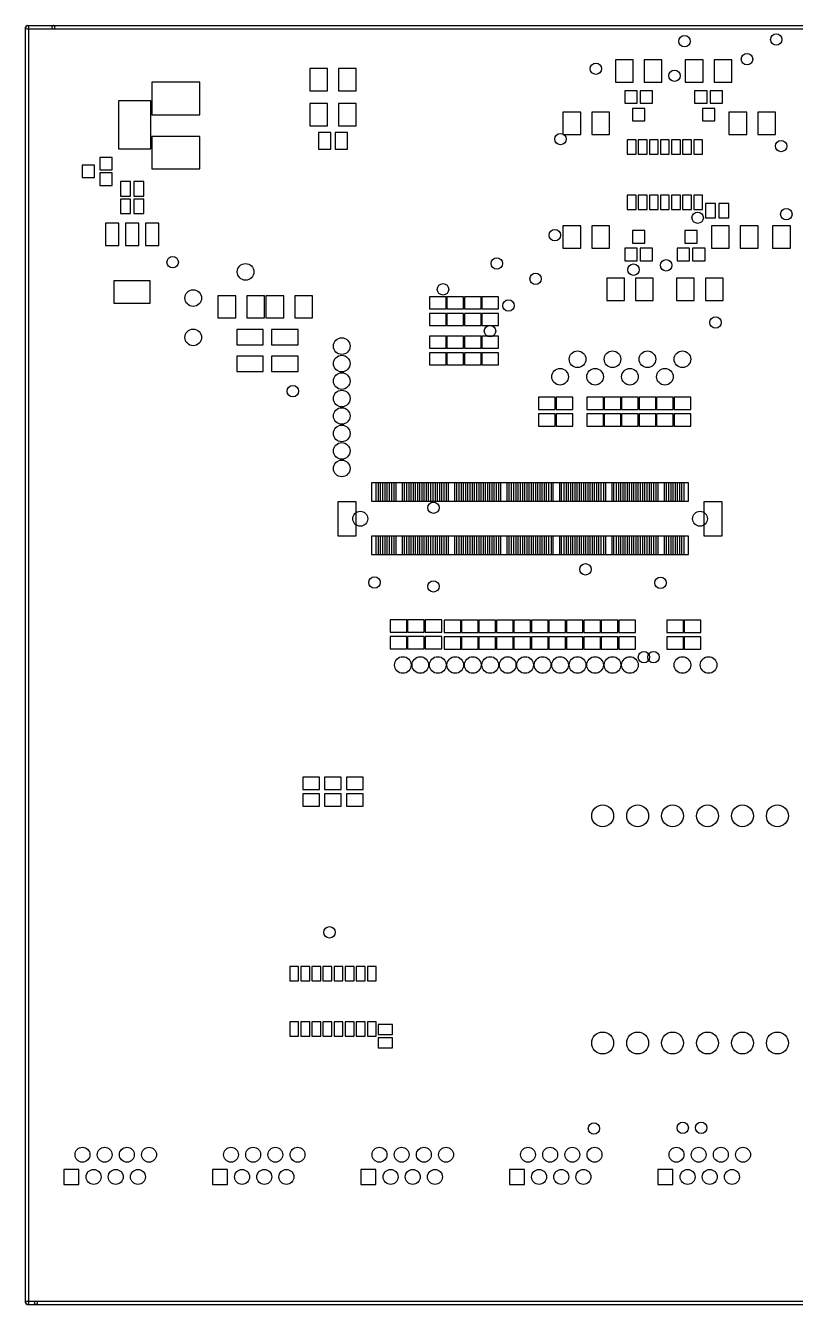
# Model space of a CAD drawing. Extents: x 25909 to 94169, y 14485 to 72115.
# Drawn here: x 25909 to 60608, y 14485 to 72115 of the extents above; entities that cross this region are included whole.
import ezdxf

# ---------------------------------------------------------------- set-up
doc = ezdxf.new("R2010")
doc.units = 0
doc.layers.add('BLACK', color=1, linetype='CONTINUOUS')

msp = doc.modelspace()

# ---------------------------------------------------------------- linework, layer by layer
at = {"layer": 'BLACK'}
for p, q in [((25909, 14560), (25909, 72040)), ((25984, 72115), (27164, 72115)), ((26059, 14560), (26059, 72040)), ((27165, 72115), (94093, 72115)), ((25984, 71965), (27164, 71965)), ((27165, 71965), (94093, 71965)), ((52493, 70572), (52493, 69572)), ((53293, 70572), (52493, 70572)), ((53293, 69572), (53293, 70572)), ((53793, 70572), (53793, 69572)), ((54593, 70572), (53793, 70572)), ((54593, 69572), (54593, 70572)), ((55643, 70572), (55643, 69572)), ((56443, 70572), (55643, 70572)), ((56443, 69572), (56443, 70572)), ((56943, 70572), (56943, 69572)), ((57743, 70572), (56943, 70572)), ((57743, 69572), (57743, 70572)), ((38714, 70178), (38714, 69178)), ((39514, 70178), (38714, 70178)), ((39514, 69178), (39514, 70178)), ((40014, 70178), (40014, 69178)), ((40814, 70178), (40014, 70178)), ((40814, 69178), (40814, 70178)), ((33761, 69558), (31593, 69558)), ((31593, 69558), (31593, 68098)), ((33761, 68098), (33761, 69558)), ((38714, 69178), (39514, 69178)), ((40014, 69178), (40814, 69178)), ((52493, 69572), (53293, 69572)), ((52913, 69177), (52913, 68617)), ((53473, 69177), (52913, 69177)), ((53473, 68617), (53473, 69177)), ((53613, 69177), (53613, 68617)), ((54173, 69177), (53613, 69177)), ((53793, 69572), (54593, 69572)), ((54173, 68617), (54173, 69177)), ((55643, 69572), (56443, 69572)), ((56063, 69177), (56063, 68617)), ((56623, 69177), (56063, 69177)), ((56623, 68617), (56623, 69177)), ((56763, 69177), (56763, 68617)), ((57323, 69177), (56763, 69177)), ((56943, 69572), (57743, 69572)), ((57323, 68617), (57323, 69177)), ((31557, 68730), (30097, 68730)), ((30097, 68730), (30097, 66562)), ((31557, 66562), (31557, 68730)), ((38714, 68603), (38714, 67603)), ((39514, 68603), (38714, 68603)), ((39514, 67603), (39514, 68603)), ((40014, 68603), (40014, 67603)), ((40814, 68603), (40014, 68603)), ((40814, 67603), (40814, 68603)), ((52913, 68617), (53473, 68617)), ((53613, 68617), (54173, 68617)), ((56063, 68617), (56623, 68617)), ((56763, 68617), (57323, 68617)), ((31593, 68098), (33761, 68098)), ((50931, 68209), (50131, 68209)), ((50131, 68209), (50131, 67209)), ((50931, 67209), (50931, 68209)), ((52231, 68209), (51431, 68209)), ((51431, 68209), (51431, 67209)), ((52231, 67209), (52231, 68209)), ((53263, 68377), (53263, 67817)), ((53823, 68377), (53263, 68377)), ((53823, 67817), (53823, 68377)), ((56413, 68377), (56413, 67817)), ((56973, 68377), (56413, 68377)), ((56973, 67817), (56973, 68377)), ((57611, 68209), (57611, 67209)), ((58411, 68209), (57611, 68209)), ((58411, 67209), (58411, 68209)), ((58911, 68209), (58911, 67209)), ((59711, 68209), (58911, 68209)), ((59711, 67209), (59711, 68209)), ((38714, 67603), (39514, 67603)), ((40014, 67603), (40814, 67603)), ((53263, 67817), (53823, 67817)), ((56413, 67817), (56973, 67817)), ((33761, 67117), (31593, 67117)), ((31593, 67117), (31593, 65657)), ((33761, 65657), (33761, 67117)), ((39114, 67297), (39114, 66547)), ((39664, 67297), (39114, 67297)), ((39664, 66547), (39664, 67297)), ((39864, 67297), (39864, 66547)), ((40414, 67297), (39864, 67297)), ((40414, 66547), (40414, 67297)), ((50131, 67209), (50931, 67209)), ((51431, 67209), (52231, 67209)), ((53424, 66972), (53024, 66972)), ((53024, 66972), (53024, 66322)), ((53424, 66322), (53424, 66972)), ((53924, 66972), (53524, 66972)), ((53524, 66972), (53524, 66322)), ((53924, 66322), (53924, 66972)), ((54424, 66972), (54024, 66972)), ((54024, 66972), (54024, 66322)), ((54424, 66322), (54424, 66972)), ((54924, 66972), (54524, 66972)), ((54524, 66972), (54524, 66322)), ((54924, 66322), (54924, 66972)), ((55424, 66972), (55024, 66972)), ((55024, 66972), (55024, 66322)), ((55424, 66322), (55424, 66972)), ((55924, 66972), (55524, 66972)), ((55524, 66972), (55524, 66322)), ((55924, 66322), (55924, 66972)), ((56424, 66972), (56024, 66972)), ((56024, 66972), (56024, 66322)), ((56424, 66322), (56424, 66972)), ((57611, 67209), (58411, 67209)), ((58911, 67209), (59711, 67209)), ((30097, 66562), (31557, 66562)), ((39114, 66547), (39664, 66547)), ((39864, 66547), (40414, 66547)), ((53024, 66322), (53424, 66322)), ((53524, 66322), (53924, 66322)), ((54024, 66322), (54424, 66322)), ((54524, 66322), (54924, 66322)), ((55024, 66322), (55424, 66322)), ((55524, 66322), (55924, 66322)), ((56024, 66322), (56424, 66322)), ((29014, 65824), (28454, 65824)), ((28454, 65824), (28454, 65264)), ((29014, 65264), (29014, 65824)), ((29814, 66174), (29254, 66174)), ((29254, 66174), (29254, 65614)), ((29814, 65614), (29814, 66174)), ((28454, 65264), (29014, 65264)), ((29254, 65614), (29814, 65614)), ((29814, 65474), (29254, 65474)), ((29254, 65474), (29254, 64914)), ((29814, 64914), (29814, 65474)), ((31593, 65657), (33761, 65657)), ((29254, 64914), (29814, 64914)), ((30184, 65082), (30184, 64432)), ((30634, 65082), (30184, 65082)), ((30634, 64432), (30634, 65082)), ((30784, 65082), (30784, 64432)), ((31234, 65082), (30784, 65082)), ((31234, 64432), (31234, 65082)), ((30184, 64432), (30634, 64432)), ((30184, 64294), (30184, 63644)), ((30634, 64294), (30184, 64294)), ((30634, 63644), (30634, 64294)), ((30784, 64432), (31234, 64432)), ((30784, 64294), (30784, 63644)), ((31234, 64294), (30784, 64294)), ((31234, 63644), (31234, 64294)), ((53424, 64472), (53024, 64472)), ((53024, 64472), (53024, 63822)), ((53424, 63822), (53424, 64472)), ((53924, 64472), (53524, 64472)), ((53524, 64472), (53524, 63822)), ((53924, 63822), (53924, 64472)), ((54424, 64472), (54024, 64472)), ((54024, 64472), (54024, 63822)), ((54424, 63822), (54424, 64472)), ((54924, 64472), (54524, 64472)), ((54524, 64472), (54524, 63822)), ((54924, 63822), (54924, 64472)), ((55424, 64472), (55024, 64472)), ((55024, 64472), (55024, 63822)), ((55424, 63822), (55424, 64472)), ((55924, 64472), (55524, 64472)), ((55524, 64472), (55524, 63822)), ((55924, 63822), (55924, 64472)), ((56424, 64472), (56024, 64472)), ((56024, 64472), (56024, 63822)), ((56424, 63822), (56424, 64472)), ((57011, 64097), (56561, 64097)), ((56561, 64097), (56561, 63447)), ((57011, 63447), (57011, 64097)), ((57611, 64097), (57161, 64097)), ((57161, 64097), (57161, 63447)), ((57611, 63447), (57611, 64097)), ((30184, 63644), (30634, 63644)), ((30784, 63644), (31234, 63644)), ((53024, 63822), (53424, 63822)), ((53524, 63822), (53924, 63822)), ((54024, 63822), (54424, 63822)), ((54524, 63822), (54924, 63822)), ((55024, 63822), (55424, 63822)), ((55524, 63822), (55924, 63822)), ((56024, 63822), (56424, 63822)), ((56561, 63447), (57011, 63447)), ((57161, 63447), (57611, 63447)), ((30109, 63210), (29509, 63210)), ((29509, 63210), (29509, 62210)), ((30109, 62210), (30109, 63210)), ((31009, 63210), (30409, 63210)), ((30409, 63210), (30409, 62210)), ((31009, 62210), (31009, 63210)), ((31909, 63210), (31309, 63210)), ((31309, 63210), (31309, 62210)), ((31909, 62210), (31909, 63210)), ((50931, 63091), (50131, 63091)), ((50131, 63091), (50131, 62091)), ((50931, 62091), (50931, 63091)), ((52231, 63091), (51431, 63091)), ((51431, 63091), (51431, 62091)), ((52231, 62091), (52231, 63091)), ((53822, 62877), (53262, 62877)), ((53262, 62877), (53262, 62317)), ((53822, 62317), (53822, 62877)), ((56185, 62877), (55625, 62877)), ((55625, 62877), (55625, 62317)), ((56185, 62317), (56185, 62877)), ((56824, 63091), (56824, 62091)), ((57624, 63091), (56824, 63091)), ((57624, 62091), (57624, 63091)), ((58124, 63091), (58124, 62091)), ((58924, 63091), (58124, 63091)), ((58924, 62091), (58924, 63091)), ((60380, 63091), (59580, 63091)), ((59580, 63091), (59580, 62091)), ((60380, 62091), (60380, 63091)), ((53262, 62317), (53822, 62317)), ((55625, 62317), (56185, 62317)), ((29509, 62210), (30109, 62210)), ((30409, 62210), (31009, 62210)), ((31309, 62210), (31909, 62210)), ((50131, 62091), (50931, 62091)), ((51431, 62091), (52231, 62091)), ((53472, 62077), (52912, 62077)), ((52912, 62077), (52912, 61517)), ((53472, 61517), (53472, 62077)), ((54172, 62077), (53612, 62077)), ((53612, 62077), (53612, 61517)), ((54172, 61517), (54172, 62077)), ((55835, 62077), (55275, 62077)), ((55275, 62077), (55275, 61517)), ((55835, 61517), (55835, 62077)), ((56535, 62077), (55975, 62077)), ((55975, 62077), (55975, 61517)), ((56535, 61517), (56535, 62077)), ((56824, 62091), (57624, 62091)), ((58124, 62091), (58924, 62091)), ((59580, 62091), (60380, 62091)), ((52912, 61517), (53472, 61517)), ((53612, 61517), (54172, 61517)), ((55275, 61517), (55835, 61517)), ((55975, 61517), (56535, 61517)), ((31529, 60610), (29889, 60610)), ((29889, 60610), (29889, 59610)), ((31529, 59610), (31529, 60610)), ((52900, 60729), (52100, 60729)), ((52100, 60729), (52100, 59729)), ((52900, 59729), (52900, 60729)), ((54200, 60729), (53400, 60729)), ((53400, 60729), (53400, 59729)), ((54200, 59729), (54200, 60729)), ((56049, 60729), (55249, 60729)), ((55249, 60729), (55249, 59729)), ((56049, 59729), (56049, 60729)), ((57349, 60729), (56549, 60729)), ((56549, 60729), (56549, 59729)), ((57349, 59729), (57349, 60729)), ((34580, 59942), (34580, 58942)), ((35380, 59942), (34580, 59942)), ((35380, 58942), (35380, 59942)), ((35880, 59942), (35880, 58942)), ((36680, 59942), (35880, 59942)), ((36680, 58942), (36680, 59942)), ((37545, 59942), (36745, 59942)), ((36745, 59942), (36745, 58942)), ((37545, 58942), (37545, 59942)), ((38845, 59942), (38045, 59942)), ((38045, 59942), (38045, 58942)), ((38845, 58942), (38845, 59942)), ((29889, 59610), (31529, 59610)), ((44863, 59895), (44113, 59895)), ((44113, 59895), (44113, 59345)), ((44863, 59345), (44863, 59895)), ((45651, 59895), (44901, 59895)), ((44901, 59895), (44901, 59345)), ((45651, 59345), (45651, 59895)), ((46438, 59895), (45688, 59895)), ((45688, 59895), (45688, 59345)), ((46438, 59345), (46438, 59895)), ((47225, 59896), (46475, 59896)), ((46475, 59896), (46475, 59346)), ((47225, 59346), (47225, 59896)), ((52100, 59729), (52900, 59729)), ((53400, 59729), (54200, 59729)), ((55249, 59729), (56049, 59729)), ((56549, 59729), (57349, 59729)), ((34580, 58942), (35380, 58942)), ((35880, 58942), (36680, 58942)), ((36745, 58942), (37545, 58942)), ((38045, 58942), (38845, 58942)), ((44113, 59345), (44863, 59345)), ((44863, 59145), (44113, 59145)), ((44113, 59145), (44113, 58595)), ((44863, 58595), (44863, 59145)), ((44901, 59345), (45651, 59345)), ((45651, 59145), (44901, 59145)), ((44901, 59145), (44901, 58595)), ((45651, 58595), (45651, 59145)), ((45688, 59345), (46438, 59345)), ((46438, 59145), (45688, 59145)), ((45688, 59145), (45688, 58595)), ((46438, 58595), (46438, 59145)), ((46475, 59346), (47225, 59346)), ((47225, 59146), (46475, 59146)), ((46475, 59146), (46475, 58596)), ((47225, 58596), (47225, 59146)), ((36624, 58423), (35424, 58423)), ((35424, 58423), (35424, 57723)), ((36624, 57723), (36624, 58423)), ((38198, 58423), (36998, 58423)), ((36998, 58423), (36998, 57723)), ((38198, 57723), (38198, 58423)), ((44113, 58595), (44863, 58595)), ((44901, 58595), (45651, 58595)), ((45688, 58595), (46438, 58595)), ((46475, 58596), (47225, 58596)), ((35424, 57723), (36624, 57723)), ((36998, 57723), (38198, 57723)), ((44863, 58123), (44113, 58123)), ((44113, 58123), (44113, 57573)), ((44863, 57573), (44863, 58123)), ((45651, 58123), (44901, 58123)), ((44901, 58123), (44901, 57573)), ((45651, 57573), (45651, 58123)), ((46438, 58123), (45688, 58123)), ((45688, 58123), (45688, 57573)), ((46438, 57573), (46438, 58123)), ((47225, 58123), (46475, 58123)), ((46475, 58123), (46475, 57573)), ((47225, 57573), (47225, 58123)), ((36624, 57223), (35424, 57223)), ((35424, 57223), (35424, 56523)), ((36624, 56523), (36624, 57223)), ((38198, 57223), (36998, 57223)), ((36998, 57223), (36998, 56523)), ((38198, 56523), (38198, 57223)), ((44113, 57573), (44863, 57573)), ((44863, 57373), (44113, 57373)), ((44113, 57373), (44113, 56823)), ((44863, 56823), (44863, 57373)), ((44901, 57573), (45651, 57573)), ((45651, 57373), (44901, 57373)), ((44901, 57373), (44901, 56823)), ((45651, 56823), (45651, 57373)), ((45688, 57573), (46438, 57573)), ((46438, 57373), (45688, 57373)), ((45688, 57373), (45688, 56823)), ((46438, 56823), (46438, 57373)), ((46475, 57573), (47225, 57573)), ((47225, 57373), (46475, 57373)), ((46475, 57373), (46475, 56823)), ((47225, 56823), (47225, 57373)), ((35424, 56523), (36624, 56523)), ((36998, 56523), (38198, 56523)), ((44113, 56823), (44863, 56823)), ((44901, 56823), (45651, 56823)), ((45688, 56823), (46438, 56823)), ((46475, 56823), (47225, 56823)), ((49784, 55367), (49034, 55367)), ((49034, 55367), (49034, 54817)), ((49784, 54817), (49784, 55367)), ((50572, 55367), (49822, 55367)), ((49822, 55367), (49822, 54817)), ((50572, 54817), (50572, 55367)), ((51950, 55367), (51200, 55367)), ((51200, 55367), (51200, 54817)), ((51950, 54817), (51950, 55367)), ((52737, 55367), (51987, 55367)), ((51987, 55367), (51987, 54817)), ((52737, 54817), (52737, 55367)), ((53525, 55367), (52775, 55367)), ((52775, 55367), (52775, 54817)), ((53525, 54817), (53525, 55367)), ((54312, 55367), (53562, 55367)), ((53562, 55367), (53562, 54817)), ((54312, 54817), (54312, 55367)), ((55099, 55367), (54349, 55367)), ((54349, 55367), (54349, 54817)), ((55099, 54817), (55099, 55367)), ((55887, 55367), (55137, 55367)), ((55137, 55367), (55137, 54817)), ((55887, 54817), (55887, 55367)), ((49034, 54817), (49784, 54817)), ((49822, 54817), (50572, 54817)), ((51200, 54817), (51950, 54817)), ((51987, 54817), (52737, 54817)), ((52775, 54817), (53525, 54817)), ((53562, 54817), (54312, 54817)), ((54349, 54817), (55099, 54817)), ((55137, 54817), (55887, 54817)), ((49784, 54617), (49034, 54617)), ((49034, 54617), (49034, 54067)), ((49784, 54067), (49784, 54617)), ((50572, 54617), (49822, 54617)), ((49822, 54617), (49822, 54067)), ((50572, 54067), (50572, 54617)), ((51950, 54617), (51200, 54617)), ((51200, 54617), (51200, 54067)), ((51950, 54067), (51950, 54617)), ((52737, 54617), (51987, 54617)), ((51987, 54617), (51987, 54067)), ((52737, 54067), (52737, 54617)), ((53525, 54617), (52775, 54617)), ((52775, 54617), (52775, 54067)), ((53525, 54067), (53525, 54617)), ((54312, 54617), (53562, 54617)), ((53562, 54617), (53562, 54067)), ((54312, 54067), (54312, 54617)), ((55099, 54617), (54349, 54617)), ((54349, 54617), (54349, 54067)), ((55099, 54067), (55099, 54617)), ((55887, 54617), (55137, 54617)), ((55137, 54617), (55137, 54067)), ((55887, 54067), (55887, 54617)), ((49034, 54067), (49784, 54067)), ((49822, 54067), (50572, 54067)), ((51200, 54067), (51950, 54067)), ((51987, 54067), (52737, 54067)), ((52775, 54067), (53525, 54067)), ((53562, 54067), (54312, 54067)), ((54349, 54067), (55099, 54067)), ((55137, 54067), (55887, 54067)), ((41503, 51507), (41503, 50677)), ((41819, 51507), (41503, 51507)), ((41700, 51507), (41700, 50677)), ((42016, 51507), (41700, 51507)), ((41819, 50677), (41819, 51507)), ((41897, 51507), (41897, 50677)), ((42213, 51507), (41897, 51507)), ((42016, 50677), (42016, 51507)), ((42094, 51507), (42094, 50677)), ((42410, 51507), (42094, 51507)), ((42213, 50677), (42213, 51507)), ((42290, 51507), (42290, 50677)), ((42606, 51507), (42290, 51507)), ((42410, 50677), (42410, 51507)), ((42506, 51507), (42506, 50677)), ((42982, 51507), (42506, 51507)), ((42606, 50677), (42606, 51507)), ((42881, 51507), (42881, 50677)), ((43197, 51507), (42881, 51507)), ((42982, 50677), (42982, 51507)), ((43078, 51507), (43078, 50677)), ((43394, 51507), (43078, 51507)), ((43197, 50677), (43197, 51507)), ((43275, 51507), (43275, 50677)), ((43591, 51507), (43275, 51507)), ((43394, 50677), (43394, 51507)), ((43472, 51507), (43472, 50677)), ((43788, 51507), (43472, 51507)), ((43591, 50677), (43591, 51507)), ((43668, 51507), (43668, 50677)), ((43984, 51507), (43668, 51507)), ((43788, 50677), (43788, 51507)), ((43865, 51507), (43865, 50677)), ((44181, 51507), (43865, 51507)), ((43984, 50677), (43984, 51507)), ((44062, 51507), (44062, 50677)), ((44378, 51507), (44062, 51507)), ((44181, 50677), (44181, 51507)), ((44259, 51507), (44259, 50677)), ((44575, 51507), (44259, 51507)), ((44378, 50677), (44378, 51507)), ((44456, 51507), (44456, 50677)), ((44772, 51507), (44456, 51507)), ((44575, 50677), (44575, 51507)), ((44653, 51507), (44653, 50677)), ((44969, 51507), (44653, 51507)), ((44772, 50677), (44772, 51507)), ((44868, 51507), (44868, 50677)), ((45344, 51507), (44868, 51507)), ((44969, 50677), (44969, 51507)), ((45243, 51507), (45243, 50677)), ((45559, 51507), (45243, 51507)), ((45344, 50677), (45344, 51507)), ((45440, 51507), (45440, 50677)), ((45756, 51507), (45440, 51507)), ((45559, 50677), (45559, 51507)), ((45637, 51507), (45637, 50677)), ((45953, 51507), (45637, 51507)), ((45756, 50677), (45756, 51507)), ((45834, 51507), (45834, 50677)), ((46150, 51507), (45834, 51507)), ((45953, 50677), (45953, 51507)), ((46031, 51507), (46031, 50677)), ((46347, 51507), (46031, 51507)), ((46150, 50677), (46150, 51507)), ((46227, 51507), (46227, 50677)), ((46543, 51507), (46227, 51507)), ((46347, 50677), (46347, 51507)), ((46424, 51507), (46424, 50677)), ((46740, 51507), (46424, 51507)), ((46543, 50677), (46543, 51507)), ((46621, 51507), (46621, 50677)), ((46937, 51507), (46621, 51507)), ((46740, 50677), (46740, 51507)), ((46818, 51507), (46818, 50677)), ((47134, 51507), (46818, 51507)), ((46937, 50677), (46937, 51507)), ((47015, 51507), (47015, 50677)), ((47331, 51507), (47015, 51507)), ((47134, 50677), (47134, 51507)), ((47230, 51507), (47230, 50677)), ((47706, 51507), (47230, 51507)), ((47331, 50677), (47331, 51507)), ((47605, 51507), (47605, 50677)), ((47921, 51507), (47605, 51507)), ((47706, 50677), (47706, 51507)), ((47802, 51507), (47802, 50677)), ((48118, 51507), (47802, 51507)), ((47921, 50677), (47921, 51507)), ((47999, 51507), (47999, 50677)), ((48315, 51507), (47999, 51507)), ((48118, 50677), (48118, 51507)), ((48196, 51507), (48196, 50677)), ((48512, 51507), (48196, 51507)), ((48315, 50677), (48315, 51507)), ((48393, 51507), (48393, 50677)), ((48709, 51507), (48393, 51507)), ((48512, 50677), (48512, 51507)), ((48590, 51507), (48590, 50677)), ((48906, 51507), (48590, 51507)), ((48709, 50677), (48709, 51507)), ((48786, 51507), (48786, 50677)), ((49102, 51507), (48786, 51507)), ((48906, 50677), (48906, 51507)), ((48983, 51507), (48983, 50677)), ((49299, 51507), (48983, 51507)), ((49102, 50677), (49102, 51507)), ((49180, 51507), (49180, 50677)), ((49496, 51507), (49180, 51507)), ((49299, 50677), (49299, 51507)), ((49377, 51507), (49377, 50677)), ((49693, 51507), (49377, 51507)), ((49496, 50677), (49496, 51507)), ((49592, 51507), (49592, 50677)), ((50068, 51507), (49592, 51507)), ((49693, 50677), (49693, 51507)), ((49968, 51507), (49968, 50677)), ((50284, 51507), (49968, 51507)), ((50068, 50677), (50068, 51507)), ((50164, 51507), (50164, 50677)), ((50480, 51507), (50164, 51507)), ((50284, 50677), (50284, 51507)), ((50361, 51507), (50361, 50677)), ((50677, 51507), (50361, 51507)), ((50480, 50677), (50480, 51507)), ((50558, 51507), (50558, 50677)), ((50874, 51507), (50558, 51507)), ((50677, 50677), (50677, 51507)), ((50755, 51507), (50755, 50677)), ((51071, 51507), (50755, 51507)), ((50874, 50677), (50874, 51507)), ((50952, 51507), (50952, 50677)), ((51268, 51507), (50952, 51507)), ((51071, 50677), (51071, 51507)), ((51149, 51507), (51149, 50677)), ((51465, 51507), (51149, 51507)), ((51268, 50677), (51268, 51507)), ((51346, 51507), (51346, 50677)), ((51662, 51507), (51346, 51507)), ((51465, 50677), (51465, 51507)), ((51542, 51507), (51542, 50677)), ((51858, 51507), (51542, 51507)), ((51662, 50677), (51662, 51507)), ((51739, 51507), (51739, 50677)), ((52055, 51507), (51739, 51507)), ((51858, 50677), (51858, 51507)), ((51954, 51507), (51954, 50677)), ((52430, 51507), (51954, 51507)), ((52055, 50677), (52055, 51507)), ((52330, 51507), (52330, 50677)), ((52646, 51507), (52330, 51507)), ((52430, 50677), (52430, 51507)), ((52527, 51507), (52527, 50677)), ((52843, 51507), (52527, 51507)), ((52646, 50677), (52646, 51507)), ((52723, 51507), (52723, 50677)), ((53039, 51507), (52723, 51507)), ((52843, 50677), (52843, 51507)), ((52920, 51507), (52920, 50677)), ((53236, 51507), (52920, 51507)), ((53039, 50677), (53039, 51507)), ((53117, 51507), (53117, 50677)), ((53433, 51507), (53117, 51507)), ((53236, 50677), (53236, 51507)), ((53314, 51507), (53314, 50677)), ((53630, 51507), (53314, 51507)), ((53433, 50677), (53433, 51507)), ((53511, 51507), (53511, 50677)), ((53827, 51507), (53511, 51507)), ((53630, 50677), (53630, 51507)), ((53708, 51507), (53708, 50677)), ((54024, 51507), (53708, 51507)), ((53827, 50677), (53827, 51507)), ((53905, 51507), (53905, 50677)), ((54221, 51507), (53905, 51507)), ((54024, 50677), (54024, 51507)), ((54101, 51507), (54101, 50677)), ((54417, 51507), (54101, 51507)), ((54221, 50677), (54221, 51507)), ((54317, 51507), (54317, 50677)), ((54793, 51507), (54317, 51507)), ((54417, 50677), (54417, 51507)), ((54692, 51507), (54692, 50677)), ((55008, 51507), (54692, 51507)), ((54793, 50677), (54793, 51507)), ((54889, 51507), (54889, 50677)), ((55205, 51507), (54889, 51507)), ((55008, 50677), (55008, 51507)), ((55086, 51507), (55086, 50677)), ((55402, 51507), (55086, 51507)), ((55205, 50677), (55205, 51507)), ((55283, 51507), (55283, 50677)), ((55599, 51507), (55283, 51507)), ((55402, 50677), (55402, 51507)), ((55479, 51507), (55479, 50677)), ((55795, 51507), (55479, 51507)), ((55599, 50677), (55599, 51507)), ((55795, 50677), (55795, 51507)), ((39986, 50660), (39986, 49122)), ((40816, 50660), (39986, 50660)), ((40816, 49122), (40816, 50660)), ((41503, 50677), (41819, 50677)), ((41700, 50677), (42016, 50677)), ((41897, 50677), (42213, 50677)), ((42094, 50677), (42410, 50677)), ((42290, 50677), (42606, 50677)), ((42506, 50677), (42982, 50677)), ((42881, 50677), (43197, 50677)), ((43078, 50677), (43394, 50677)), ((43275, 50677), (43591, 50677)), ((43472, 50677), (43788, 50677)), ((43668, 50677), (43984, 50677)), ((43865, 50677), (44181, 50677)), ((44062, 50677), (44378, 50677)), ((44259, 50677), (44575, 50677)), ((44456, 50677), (44772, 50677)), ((44653, 50677), (44969, 50677)), ((44868, 50677), (45344, 50677)), ((45243, 50677), (45559, 50677)), ((45440, 50677), (45756, 50677)), ((45637, 50677), (45953, 50677)), ((45834, 50677), (46150, 50677)), ((46031, 50677), (46347, 50677)), ((46227, 50677), (46543, 50677)), ((46424, 50677), (46740, 50677)), ((46621, 50677), (46937, 50677)), ((46818, 50677), (47134, 50677)), ((47015, 50677), (47331, 50677)), ((47230, 50677), (47706, 50677)), ((47605, 50677), (47921, 50677)), ((47802, 50677), (48118, 50677)), ((47999, 50677), (48315, 50677)), ((48196, 50677), (48512, 50677)), ((48393, 50677), (48709, 50677)), ((48590, 50677), (48906, 50677)), ((48786, 50677), (49102, 50677)), ((48983, 50677), (49299, 50677)), ((49180, 50677), (49496, 50677)), ((49377, 50677), (49693, 50677)), ((49592, 50677), (50068, 50677)), ((49968, 50677), (50284, 50677)), ((50164, 50677), (50480, 50677)), ((50361, 50677), (50677, 50677)), ((50558, 50677), (50874, 50677)), ((50755, 50677), (51071, 50677)), ((50952, 50677), (51268, 50677)), ((51149, 50677), (51465, 50677)), ((51346, 50677), (51662, 50677)), ((51542, 50677), (51858, 50677)), ((51739, 50677), (52055, 50677)), ((51954, 50677), (52430, 50677)), ((52330, 50677), (52646, 50677)), ((52527, 50677), (52843, 50677)), ((52723, 50677), (53039, 50677)), ((52920, 50677), (53236, 50677)), ((53117, 50677), (53433, 50677)), ((53314, 50677), (53630, 50677)), ((53511, 50677), (53827, 50677)), ((53708, 50677), (54024, 50677)), ((53905, 50677), (54221, 50677)), ((54101, 50677), (54417, 50677)), ((54317, 50677), (54793, 50677)), ((54692, 50677), (55008, 50677)), ((54889, 50677), (55205, 50677)), ((55086, 50677), (55402, 50677)), ((55283, 50677), (55599, 50677)), ((55479, 50677), (55795, 50677)), ((56482, 50660), (56482, 49122)), ((57312, 50660), (56482, 50660)), ((57312, 49122), (57312, 50660)), ((39986, 49122), (40816, 49122)), ((41503, 49105), (41503, 48275)), ((41819, 49105), (41503, 49105)), ((41700, 49105), (41700, 48275)), ((42016, 49105), (41700, 49105)), ((41819, 48275), (41819, 49105)), ((41897, 49105), (41897, 48275)), ((42213, 49105), (41897, 49105)), ((42016, 48275), (42016, 49105)), ((42094, 49105), (42094, 48275)), ((42410, 49105), (42094, 49105)), ((42213, 48275), (42213, 49105)), ((42290, 49105), (42290, 48275)), ((42606, 49105), (42290, 49105)), ((42410, 48275), (42410, 49105)), ((42506, 49105), (42506, 48275)), ((42982, 49105), (42506, 49105)), ((42606, 48275), (42606, 49105)), ((42881, 49105), (42881, 48275)), ((43197, 49105), (42881, 49105)), ((42982, 48275), (42982, 49105)), ((43078, 49105), (43078, 48275)), ((43394, 49105), (43078, 49105)), ((43197, 48275), (43197, 49105)), ((43275, 49105), (43275, 48275)), ((43591, 49105), (43275, 49105)), ((43394, 48275), (43394, 49105)), ((43472, 49105), (43472, 48275)), ((43788, 49105), (43472, 49105)), ((43591, 48275), (43591, 49105)), ((43668, 49105), (43668, 48275)), ((43984, 49105), (43668, 49105)), ((43788, 48275), (43788, 49105)), ((43865, 49105), (43865, 48275)), ((44181, 49105), (43865, 49105)), ((43984, 48275), (43984, 49105)), ((44062, 49105), (44062, 48275)), ((44378, 49105), (44062, 49105)), ((44181, 48275), (44181, 49105)), ((44259, 49105), (44259, 48275)), ((44575, 49105), (44259, 49105)), ((44378, 48275), (44378, 49105)), ((44456, 49105), (44456, 48275)), ((44772, 49105), (44456, 49105)), ((44575, 48275), (44575, 49105)), ((44653, 49105), (44653, 48275)), ((44969, 49105), (44653, 49105)), ((44772, 48275), (44772, 49105)), ((44868, 49105), (44868, 48275)), ((45344, 49105), (44868, 49105)), ((44969, 48275), (44969, 49105)), ((45243, 49105), (45243, 48275)), ((45559, 49105), (45243, 49105)), ((45344, 48275), (45344, 49105)), ((45440, 49105), (45440, 48275)), ((45756, 49105), (45440, 49105)), ((45559, 48275), (45559, 49105)), ((45637, 49105), (45637, 48275)), ((45953, 49105), (45637, 49105)), ((45756, 48275), (45756, 49105)), ((45834, 49105), (45834, 48275)), ((46150, 49105), (45834, 49105)), ((45953, 48275), (45953, 49105)), ((46031, 49105), (46031, 48275)), ((46347, 49105), (46031, 49105)), ((46150, 48275), (46150, 49105)), ((46227, 49105), (46227, 48275)), ((46543, 49105), (46227, 49105)), ((46347, 48275), (46347, 49105)), ((46424, 49105), (46424, 48275)), ((46740, 49105), (46424, 49105)), ((46543, 48275), (46543, 49105)), ((46621, 49105), (46621, 48275)), ((46937, 49105), (46621, 49105)), ((46740, 48275), (46740, 49105)), ((46818, 49105), (46818, 48275)), ((47134, 49105), (46818, 49105)), ((46937, 48275), (46937, 49105)), ((47015, 49105), (47015, 48275)), ((47331, 49105), (47015, 49105)), ((47134, 48275), (47134, 49105)), ((47230, 49105), (47230, 48275)), ((47706, 49105), (47230, 49105)), ((47331, 48275), (47331, 49105)), ((47605, 49105), (47605, 48275)), ((47921, 49105), (47605, 49105)), ((47706, 48275), (47706, 49105)), ((47802, 49105), (47802, 48275)), ((48118, 49105), (47802, 49105)), ((47921, 48275), (47921, 49105)), ((47999, 49105), (47999, 48275)), ((48315, 49105), (47999, 49105)), ((48118, 48275), (48118, 49105)), ((48196, 49105), (48196, 48275)), ((48512, 49105), (48196, 49105)), ((48315, 48275), (48315, 49105)), ((48393, 49105), (48393, 48275)), ((48709, 49105), (48393, 49105)), ((48512, 48275), (48512, 49105)), ((48590, 49105), (48590, 48275)), ((48906, 49105), (48590, 49105)), ((48709, 48275), (48709, 49105)), ((48786, 49105), (48786, 48275)), ((49102, 49105), (48786, 49105)), ((48906, 48275), (48906, 49105)), ((48983, 49105), (48983, 48275)), ((49299, 49105), (48983, 49105)), ((49102, 48275), (49102, 49105)), ((49180, 49105), (49180, 48275)), ((49496, 49105), (49180, 49105)), ((49299, 48275), (49299, 49105)), ((49377, 49105), (49377, 48275)), ((49693, 49105), (49377, 49105)), ((49496, 48275), (49496, 49105)), ((49592, 49105), (49592, 48275)), ((50068, 49105), (49592, 49105)), ((49693, 48275), (49693, 49105)), ((49968, 49105), (49968, 48275)), ((50284, 49105), (49968, 49105)), ((50068, 48275), (50068, 49105)), ((50164, 49105), (50164, 48275)), ((50480, 49105), (50164, 49105)), ((50284, 48275), (50284, 49105)), ((50361, 49105), (50361, 48275)), ((50677, 49105), (50361, 49105)), ((50480, 48275), (50480, 49105)), ((50558, 49105), (50558, 48275)), ((50874, 49105), (50558, 49105)), ((50677, 48275), (50677, 49105)), ((50755, 49105), (50755, 48275)), ((51071, 49105), (50755, 49105)), ((50874, 48275), (50874, 49105)), ((50952, 49105), (50952, 48275)), ((51268, 49105), (50952, 49105)), ((51071, 48275), (51071, 49105)), ((51149, 49105), (51149, 48275)), ((51465, 49105), (51149, 49105)), ((51268, 48275), (51268, 49105)), ((51346, 49105), (51346, 48275)), ((51662, 49105), (51346, 49105)), ((51465, 48275), (51465, 49105)), ((51542, 49105), (51542, 48275)), ((51858, 49105), (51542, 49105)), ((51662, 48275), (51662, 49105)), ((51739, 49105), (51739, 48275)), ((52055, 49105), (51739, 49105)), ((51858, 48275), (51858, 49105)), ((51954, 49105), (51954, 48275)), ((52430, 49105), (51954, 49105)), ((52055, 48275), (52055, 49105)), ((52330, 49105), (52330, 48275)), ((52646, 49105), (52330, 49105)), ((52430, 48275), (52430, 49105)), ((52527, 49105), (52527, 48275)), ((52843, 49105), (52527, 49105)), ((52646, 48275), (52646, 49105)), ((52723, 49105), (52723, 48275)), ((53039, 49105), (52723, 49105)), ((52843, 48275), (52843, 49105)), ((52920, 49105), (52920, 48275)), ((53236, 49105), (52920, 49105)), ((53039, 48275), (53039, 49105)), ((53117, 49105), (53117, 48275)), ((53433, 49105), (53117, 49105)), ((53236, 48275), (53236, 49105)), ((53314, 49105), (53314, 48275)), ((53630, 49105), (53314, 49105)), ((53433, 48275), (53433, 49105)), ((53511, 49105), (53511, 48275)), ((53827, 49105), (53511, 49105)), ((53630, 48275), (53630, 49105)), ((53708, 49105), (53708, 48275)), ((54024, 49105), (53708, 49105)), ((53827, 48275), (53827, 49105)), ((53905, 49105), (53905, 48275)), ((54221, 49105), (53905, 49105)), ((54024, 48275), (54024, 49105)), ((54101, 49105), (54101, 48275)), ((54417, 49105), (54101, 49105)), ((54221, 48275), (54221, 49105)), ((54317, 49105), (54317, 48275)), ((54793, 49105), (54317, 49105)), ((54417, 48275), (54417, 49105)), ((54692, 49105), (54692, 48275)), ((55008, 49105), (54692, 49105)), ((54793, 48275), (54793, 49105)), ((54889, 49105), (54889, 48275)), ((55205, 49105), (54889, 49105)), ((55008, 48275), (55008, 49105)), ((55086, 49105), (55086, 48275)), ((55402, 49105), (55086, 49105)), ((55205, 48275), (55205, 49105)), ((55283, 49105), (55283, 48275)), ((55599, 49105), (55283, 49105)), ((55402, 48275), (55402, 49105)), ((55479, 49105), (55479, 48275)), ((55795, 49105), (55479, 49105)), ((55599, 48275), (55599, 49105)), ((55795, 48275), (55795, 49105)), ((56482, 49122), (57312, 49122)), ((41503, 48275), (41819, 48275)), ((41700, 48275), (42016, 48275)), ((41897, 48275), (42213, 48275)), ((42094, 48275), (42410, 48275)), ((42290, 48275), (42606, 48275)), ((42506, 48275), (42982, 48275)), ((42881, 48275), (43197, 48275)), ((43078, 48275), (43394, 48275)), ((43275, 48275), (43591, 48275)), ((43472, 48275), (43788, 48275)), ((43668, 48275), (43984, 48275)), ((43865, 48275), (44181, 48275)), ((44062, 48275), (44378, 48275)), ((44259, 48275), (44575, 48275)), ((44456, 48275), (44772, 48275)), ((44653, 48275), (44969, 48275)), ((44868, 48275), (45344, 48275)), ((45243, 48275), (45559, 48275)), ((45440, 48275), (45756, 48275)), ((45637, 48275), (45953, 48275)), ((45834, 48275), (46150, 48275)), ((46031, 48275), (46347, 48275)), ((46227, 48275), (46543, 48275)), ((46424, 48275), (46740, 48275)), ((46621, 48275), (46937, 48275)), ((46818, 48275), (47134, 48275)), ((47015, 48275), (47331, 48275)), ((47230, 48275), (47706, 48275)), ((47605, 48275), (47921, 48275)), ((47802, 48275), (48118, 48275)), ((47999, 48275), (48315, 48275)), ((48196, 48275), (48512, 48275)), ((48393, 48275), (48709, 48275)), ((48590, 48275), (48906, 48275)), ((48786, 48275), (49102, 48275)), ((48983, 48275), (49299, 48275)), ((49180, 48275), (49496, 48275)), ((49377, 48275), (49693, 48275)), ((49592, 48275), (50068, 48275)), ((49968, 48275), (50284, 48275)), ((50164, 48275), (50480, 48275)), ((50361, 48275), (50677, 48275)), ((50558, 48275), (50874, 48275)), ((50755, 48275), (51071, 48275)), ((50952, 48275), (51268, 48275)), ((51149, 48275), (51465, 48275)), ((51346, 48275), (51662, 48275)), ((51542, 48275), (51858, 48275)), ((51739, 48275), (52055, 48275)), ((51954, 48275), (52430, 48275)), ((52330, 48275), (52646, 48275)), ((52527, 48275), (52843, 48275)), ((52723, 48275), (53039, 48275)), ((52920, 48275), (53236, 48275)), ((53117, 48275), (53433, 48275)), ((53314, 48275), (53630, 48275)), ((53511, 48275), (53827, 48275)), ((53708, 48275), (54024, 48275)), ((53905, 48275), (54221, 48275)), ((54101, 48275), (54417, 48275)), ((54317, 48275), (54793, 48275)), ((54692, 48275), (55008, 48275)), ((54889, 48275), (55205, 48275)), ((55086, 48275), (55402, 48275)), ((55283, 48275), (55599, 48275)), ((55479, 48275), (55795, 48275)), ((43091, 45328), (42341, 45328)), ((42341, 45328), (42341, 44778)), ((43091, 44778), (43091, 45328)), ((43879, 45328), (43129, 45328)), ((43129, 45328), (43129, 44778)), ((43879, 44778), (43879, 45328)), ((44666, 45328), (43916, 45328)), ((43916, 45328), (43916, 44778)), ((44666, 44778), (44666, 45328)), ((45521, 45320), (44771, 45320)), ((44771, 45320), (44771, 44770)), ((45521, 44770), (45521, 45320)), ((46308, 45320), (45558, 45320)), ((45558, 45320), (45558, 44770)), ((46308, 44770), (46308, 45320)), ((47095, 45320), (46345, 45320)), ((46345, 45320), (46345, 44770)), ((47095, 44770), (47095, 45320)), ((47883, 45320), (47133, 45320)), ((47133, 45320), (47133, 44770)), ((47883, 44770), (47883, 45320)), ((48670, 45320), (47920, 45320)), ((47920, 45320), (47920, 44770)), ((48670, 44770), (48670, 45320)), ((49458, 45320), (48708, 45320)), ((48708, 45320), (48708, 44770)), ((49458, 44770), (49458, 45320)), ((50245, 45320), (49495, 45320)), ((49495, 45320), (49495, 44770)), ((50245, 44770), (50245, 45320)), ((51032, 45320), (50282, 45320)), ((50282, 45320), (50282, 44770)), ((51032, 44770), (51032, 45320)), ((51820, 45320), (51070, 45320)), ((51070, 45320), (51070, 44770)), ((51820, 44770), (51820, 45320)), ((52607, 45320), (51857, 45320)), ((51857, 45320), (51857, 44770)), ((52607, 44770), (52607, 45320)), ((53395, 45320), (52645, 45320)), ((52645, 45320), (52645, 44770)), ((53395, 44770), (53395, 45320)), ((55560, 45320), (54810, 45320)), ((54810, 45320), (54810, 44770)), ((55560, 44770), (55560, 45320)), ((56347, 45320), (55597, 45320)), ((55597, 45320), (55597, 44770)), ((56347, 44770), (56347, 45320)), ((42341, 44778), (43091, 44778)), ((43091, 44578), (42341, 44578)), ((42341, 44578), (42341, 44028)), ((43091, 44028), (43091, 44578)), ((43129, 44778), (43879, 44778)), ((43879, 44578), (43129, 44578)), ((43129, 44578), (43129, 44028)), ((43879, 44028), (43879, 44578)), ((43916, 44778), (44666, 44778)), ((44666, 44578), (43916, 44578)), ((43916, 44578), (43916, 44028)), ((44666, 44028), (44666, 44578)), ((44771, 44770), (45521, 44770)), ((45521, 44570), (44771, 44570)), ((44771, 44570), (44771, 44020)), ((45521, 44020), (45521, 44570)), ((45558, 44770), (46308, 44770)), ((46308, 44570), (45558, 44570)), ((45558, 44570), (45558, 44020)), ((46308, 44020), (46308, 44570)), ((46345, 44770), (47095, 44770)), ((47095, 44570), (46345, 44570)), ((46345, 44570), (46345, 44020)), ((47095, 44020), (47095, 44570)), ((47133, 44770), (47883, 44770)), ((47883, 44570), (47133, 44570)), ((47133, 44570), (47133, 44020)), ((47883, 44020), (47883, 44570)), ((47920, 44770), (48670, 44770)), ((48670, 44570), (47920, 44570)), ((47920, 44570), (47920, 44020)), ((48670, 44020), (48670, 44570)), ((48708, 44770), (49458, 44770)), ((49458, 44570), (48708, 44570)), ((48708, 44570), (48708, 44020)), ((49458, 44020), (49458, 44570)), ((49495, 44770), (50245, 44770)), ((50245, 44570), (49495, 44570)), ((49495, 44570), (49495, 44020)), ((50245, 44020), (50245, 44570)), ((50282, 44770), (51032, 44770)), ((51032, 44570), (50282, 44570)), ((50282, 44570), (50282, 44020)), ((51032, 44020), (51032, 44570)), ((51070, 44770), (51820, 44770)), ((51820, 44570), (51070, 44570)), ((51070, 44570), (51070, 44020)), ((51820, 44020), (51820, 44570)), ((51857, 44770), (52607, 44770)), ((52607, 44570), (51857, 44570)), ((51857, 44570), (51857, 44020)), ((52607, 44020), (52607, 44570)), ((52645, 44770), (53395, 44770)), ((53395, 44570), (52645, 44570)), ((52645, 44570), (52645, 44020)), ((53395, 44020), (53395, 44570)), ((54810, 44770), (55560, 44770)), ((55560, 44570), (54810, 44570)), ((54810, 44570), (54810, 44020)), ((55560, 44020), (55560, 44570)), ((55597, 44770), (56347, 44770)), ((56347, 44570), (55597, 44570)), ((55597, 44570), (55597, 44020)), ((56347, 44020), (56347, 44570)), ((42341, 44028), (43091, 44028)), ((43129, 44028), (43879, 44028)), ((43916, 44028), (44666, 44028)), ((44771, 44020), (45521, 44020)), ((45558, 44020), (46308, 44020)), ((46345, 44020), (47095, 44020)), ((47133, 44020), (47883, 44020)), ((47920, 44020), (48670, 44020)), ((48708, 44020), (49458, 44020)), ((49495, 44020), (50245, 44020)), ((50282, 44020), (51032, 44020)), ((51070, 44020), (51820, 44020)), ((51857, 44020), (52607, 44020)), ((52645, 44020), (53395, 44020)), ((54810, 44020), (55560, 44020)), ((55597, 44020), (56347, 44020)), ((39154, 38242), (38404, 38242)), ((38404, 38242), (38404, 37692)), ((39154, 37692), (39154, 38242)), ((40138, 38242), (39388, 38242)), ((39388, 38242), (39388, 37692)), ((40138, 37692), (40138, 38242)), ((41123, 38242), (40373, 38242)), ((40373, 38242), (40373, 37692)), ((41123, 37692), (41123, 38242)), ((38404, 37692), (39154, 37692)), ((39154, 37492), (38404, 37492)), ((38404, 37492), (38404, 36942)), ((39154, 36942), (39154, 37492)), ((39388, 37692), (40138, 37692)), ((40138, 37492), (39388, 37492)), ((39388, 37492), (39388, 36942)), ((40138, 36942), (40138, 37492)), ((40373, 37692), (41123, 37692)), ((41123, 37492), (40373, 37492)), ((40373, 37492), (40373, 36942)), ((41123, 36942), (41123, 37492)), ((38404, 36942), (39154, 36942)), ((39388, 36942), (40138, 36942)), ((40373, 36942), (41123, 36942)), ((38214, 29718), (37814, 29718)), ((37814, 29718), (37814, 29068)), ((38214, 29068), (38214, 29718)), ((38714, 29718), (38314, 29718)), ((38314, 29718), (38314, 29068)), ((38714, 29068), (38714, 29718)), ((39214, 29718), (38814, 29718)), ((38814, 29718), (38814, 29068)), ((39214, 29068), (39214, 29718)), ((39714, 29718), (39314, 29718)), ((39314, 29718), (39314, 29068)), ((39714, 29068), (39714, 29718)), ((40214, 29718), (39814, 29718)), ((39814, 29718), (39814, 29068)), ((40214, 29068), (40214, 29718)), ((40714, 29718), (40314, 29718)), ((40314, 29718), (40314, 29068)), ((40714, 29068), (40714, 29718)), ((41214, 29718), (40814, 29718)), ((40814, 29718), (40814, 29068)), ((41214, 29068), (41214, 29718)), ((41714, 29718), (41314, 29718)), ((41314, 29718), (41314, 29068)), ((41714, 29068), (41714, 29718)), ((37814, 29068), (38214, 29068)), ((38314, 29068), (38714, 29068)), ((38814, 29068), (39214, 29068)), ((39314, 29068), (39714, 29068)), ((39814, 29068), (40214, 29068)), ((40314, 29068), (40714, 29068)), ((40814, 29068), (41214, 29068)), ((41314, 29068), (41714, 29068)), ((38214, 27218), (37814, 27218)), ((37814, 27218), (37814, 26568)), ((38214, 26568), (38214, 27218)), ((38714, 27218), (38314, 27218)), ((38314, 27218), (38314, 26568)), ((38714, 26568), (38714, 27218)), ((39214, 27218), (38814, 27218)), ((38814, 27218), (38814, 26568)), ((39214, 26568), (39214, 27218)), ((39714, 27218), (39314, 27218)), ((39314, 27218), (39314, 26568)), ((39714, 26568), (39714, 27218)), ((40214, 27218), (39814, 27218)), ((39814, 27218), (39814, 26568)), ((40214, 26568), (40214, 27218)), ((40714, 27218), (40314, 27218)), ((40314, 27218), (40314, 26568)), ((40714, 26568), (40714, 27218)), ((41214, 27218), (40814, 27218)), ((40814, 27218), (40814, 26568)), ((41214, 26568), (41214, 27218)), ((41714, 27218), (41314, 27218)), ((41314, 27218), (41314, 26568)), ((41714, 26568), (41714, 27218)), ((42451, 27093), (41801, 27093)), ((41801, 27093), (41801, 26643)), ((42451, 26643), (42451, 27093)), ((37814, 26568), (38214, 26568)), ((38314, 26568), (38714, 26568)), ((38814, 26568), (39214, 26568)), ((39314, 26568), (39714, 26568)), ((39814, 26568), (40214, 26568)), ((40314, 26568), (40714, 26568)), ((40814, 26568), (41214, 26568)), ((41314, 26568), (41714, 26568)), ((41801, 26643), (42451, 26643)), ((42451, 26493), (41801, 26493)), ((41801, 26493), (41801, 26043)), ((41801, 26043), (42451, 26043)), ((42451, 26043), (42451, 26493)), ((27638, 20568), (27638, 19896)), ((28310, 20568), (27638, 20568)), ((28310, 19896), (28310, 20568)), ((34331, 20568), (34331, 19896)), ((35003, 20568), (34331, 20568)), ((35003, 19896), (35003, 20568)), ((41024, 20568), (41024, 19896)), ((41696, 20568), (41024, 20568)), ((41696, 19896), (41696, 20568)), ((47717, 20568), (47717, 19896)), ((48389, 20568), (47717, 20568)), ((48389, 19896), (48389, 20568)), ((54410, 20568), (54410, 19896)), ((55082, 20568), (54410, 20568)), ((55082, 19896), (55082, 20568)), ((27638, 19896), (28310, 19896)), ((34331, 19896), (35003, 19896)), ((41024, 19896), (41696, 19896)), ((47717, 19896), (48389, 19896)), ((54410, 19896), (55082, 19896)), ((25984, 14635), (26378, 14635)), ((25984, 14485), (26378, 14485)), ((26378, 14635), (94094, 14635)), ((26378, 14485), (94094, 14485))]:
    msp.add_line(p, q, dxfattribs=at)
for centre, radius in [((55610, 71410), 257), ((59744, 71489), 257), ((51614, 70170), 257), ((58425, 70603), 257), ((55157, 69855), 257), ((50020, 67001), 257), ((59961, 66686), 257), ((56201, 63457), 257), ((60197, 63615), 257), ((49764, 62670), 257), ((32539, 61450), 257), ((35827, 61016), 375), ((47146, 61391), 257), ((53307, 61115), 257), ((54783, 61312), 257), ((48898, 60702), 257), ((33465, 59835), 375), ((44724, 60229), 257), ((47673, 59497), 257), ((57008, 58733), 257), ((33465, 58064), 375), ((46842, 58347), 257), ((40157, 57670), 375), ((40157, 56883), 375), ((50787, 57079), 375), ((52362, 57079), 375), ((53937, 57079), 375), ((55512, 57079), 375), ((50000, 56292), 375), ((51575, 56292), 375), ((53150, 56292), 375), ((54724, 56292), 375), ((40157, 56095), 375), ((37953, 55642), 257), ((40157, 55308), 375), ((40157, 54521), 375), ((40157, 53733), 375), ((40157, 52946), 375), ((40157, 52158), 375), ((40992, 49891), 336), ((44291, 50387), 257), ((56307, 49891), 336), ((51142, 47611), 257), ((41634, 47020), 257), ((54527, 47001), 257), ((44291, 46843), 257), ((53779, 43654), 257), ((54212, 43654), 257), ((42913, 43300), 375), ((43701, 43300), 375), ((44488, 43300), 375), ((45276, 43300), 375), ((46063, 43300), 375), ((46850, 43300), 375), ((47638, 43300), 375), ((48425, 43300), 375), ((49213, 43300), 375), ((50000, 43300), 375), ((50787, 43300), 375), ((51575, 43300), 375), ((52362, 43300), 375), ((53150, 43300), 375), ((55512, 43300), 375), ((56693, 43300), 375), ((51921, 36501), 493), ((53496, 36501), 493), ((55070, 36501), 493), ((56645, 36501), 493), ((58220, 36501), 493), ((59795, 36501), 493), ((39606, 31253), 257), ((51921, 26264), 493), ((53496, 26264), 493), ((55070, 26264), 493), ((56645, 26264), 493), ((58220, 26264), 493), ((59795, 26264), 493), ((51527, 22414), 257), ((55527, 22442), 257), ((56358, 22446), 257), ((28474, 21232), 336), ((29474, 21232), 336), ((30474, 21232), 336), ((31474, 21232), 336), ((35167, 21232), 336), ((36167, 21232), 336), ((37167, 21232), 336), ((38167, 21232), 336), ((41860, 21232), 336), ((42860, 21232), 336), ((43860, 21232), 336), ((44860, 21232), 336), ((48553, 21232), 336), ((49553, 21232), 336), ((50553, 21232), 336), ((51553, 21232), 336), ((55246, 21232), 336), ((56246, 21232), 336), ((57246, 21232), 336), ((58246, 21232), 336), ((28974, 20232), 336), ((29974, 20232), 336), ((30974, 20232), 336), ((35667, 20232), 336), ((36667, 20232), 336), ((37667, 20232), 336), ((42360, 20232), 336), ((43360, 20232), 336), ((44360, 20232), 336), ((49053, 20232), 336), ((50053, 20232), 336), ((51053, 20232), 336), ((55746, 20232), 336), ((56746, 20232), 336), ((57746, 20232), 336)]:
    msp.add_circle(centre, radius, dxfattribs=at)
for centre, start, end in [((25984, 72040), 360, 540), ((25984, 72040), 90, 270), ((27165, 72040), 90, 270), ((27164, 72040), 270, 450), ((25984, 14560), 90, 270), ((25984, 14560), 180, 360), ((26378, 14560), 90, 270), ((26378, 14560), 270, 450)]:
    msp.add_arc(centre, 75, start, end, dxfattribs=at)

doc.saveas('drawing.dxf')
